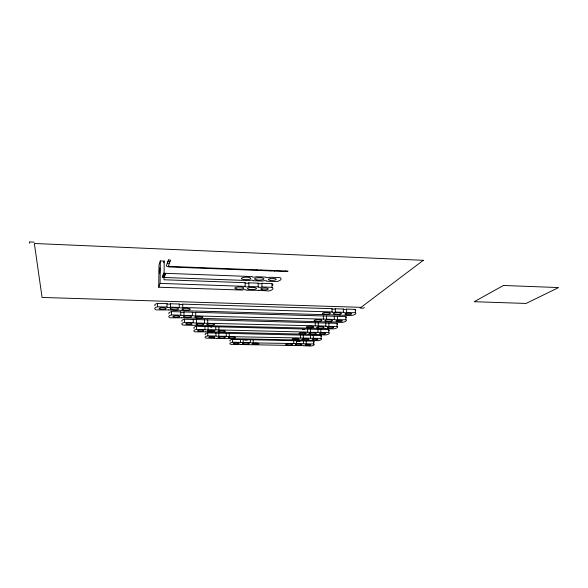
<?xml version="1.0" encoding="UTF-8"?>
<svg xmlns="http://www.w3.org/2000/svg" width="588" height="588" viewBox="0 0 588 588"><rect width="100%" height="100%" fill="white"/><g stroke="black" fill="none" stroke-linecap="round" stroke-linejoin="round"><path stroke-width="0.88" d="M192.379 312.206A1.683 0.375 0.1 0 0 193.842 312.618A1.683 0.375 0.1 0 0 195.723 312.301L323.312 315.947L323.415 319.122L193.834 315.888L192.372 315.572L192.379 312.206L183.993 311.963A1.69 0.375 0.2 0 1 182.133 312.287A1.69 0.375 0.2 0 1 180.641 311.868L171.542 311.611A12.208 2.675 0.2 0 0 169.021 313.808M193.254 319.468L315.175 322.746L315.271 325.818L194.657 323.01L193.246 322.724L193.254 319.468L184.522 319.233A11.738 2.484 0 0 0 181.964 321.276M195.716 315.572L195.723 312.301M196.465 322.716L196.473 319.556M205.734 331.845L194.981 331.867A11.312 2.279 -0.2 0 1 196.554 329.368L196.561 326.303L204.955 326.516L204.955 329.655L205.543 329.861L215.789 329.839L215.781 326.788L204.955 326.516M192.364 315.477L180.979 315.418L180.641 311.868M168.359 309.913L156.268 309.905A12.73 2.852 0.5 0 1 157.459 306.782L166.977 307.061A1.764 0.397 0.5 0 0 168.558 307.509A1.764 0.397 0.5 0 0 170.476 307.164L179.237 307.428A1.757 0.397 0.3 0 0 180.788 307.869A1.757 0.397 0.3 0 0 182.728 307.531L182.743 304.136L332.014 308.678A1.683 0.375 -1.9 0 0 333.183 309.104A1.683 0.375 -1.9 0 0 335.256 308.774L343.341 309.023A1.676 0.375 -2.1 0 0 344.48 309.442A1.676 0.375 -2.1 0 0 346.553 309.119L355.233 309.384A12.12 2.675 -2.1 0 1 355.49 310.662M183.978 315.241L183.993 311.963M325.642 328.545L183.037 325.083A11.745 2.448 0 0 1 184.5 322.4L184.522 319.233M179.237 307.428L179.259 304.025L170.513 303.761A1.757 0.404 0.5 0 1 168.587 304.106A1.757 0.404 0.5 0 1 167.007 303.658L157.503 303.364A12.723 2.889 0.5 0 0 155.034 305.738M170.476 307.164L170.513 303.761M181.773 317.785L170.167 317.785A12.216 2.639 0.2 0 1 171.512 314.896L171.542 311.611M258.852 290.347L246.174 290.207A1.874 0.463 -0.6 0 0 244.659 289.686A1.874 0.463 -0.6 0 0 242.484 290.082L158.716 287.216L158.981 265.092L160.34 260.932L164.228 261.087L164.03 279.763L245.108 282.688A1.904 0.485 -0.6 0 0 246.637 283.232A1.904 0.485 -0.6 0 0 248.856 282.821L258.198 283.159A1.896 0.478 -0.8 0 0 259.69 283.695A1.896 0.478 -0.8 0 0 261.917 283.291L271.943 283.651A13.686 3.425 -0.8 0 1 272.604 285.606M166.977 307.061L167.007 303.658M157.459 306.782L157.503 303.364M158.716 287.216L160.083 283.387L160.34 260.932M215.781 326.788L307.561 329.111L307.811 332.316L317.961 332.345L317.873 329.368L307.561 329.111M215.789 329.839L307.642 332.095M205.381 334.859A10.9 2.154 -0.3 0 1 207.755 332.881L226.262 333.322L226.27 336.343L227.152 336.579L300.483 337.982L300.409 335.087L226.262 333.322M215.84 333.073L216.127 336.248L226.277 336.27M217.053 338.372L309.751 340.231M230.07 341.18A10.481 2.007 -0.7 0 1 232.598 339.335L250.319 339.732L250.334 342.65L251.149 342.863L293.75 343.517L293.684 340.702L250.319 339.732M240.338 339.511L240.602 342.561L250.348 342.576M241.22 344.539L303.121 345.663M258.742 290.296L268.944 290.986A13.7 3.374 -0.8 0 0 272.009 287.319L271.943 283.651M310.508 340.452L318.064 340.695A10.635 2.036 -1.5 0 0 321.041 338.453L320.952 335.572L300.409 335.087M163.655 262.748L164.228 261.087M164.214 277.477L165.728 273.324M293.684 340.702L313.647 341.15L313.727 343.951A10.319 1.918 -1.4 0 1 310.927 346.06L303.518 345.766M293.75 343.517L303.489 343.73L303.415 340.922M300.483 337.982L310.501 338.21L310.42 335.322M315.175 322.746L325.803 323.032L325.855 326.186L326.303 326.399L337.086 326.391L336.975 323.334L325.803 323.032M303.489 343.73L313.727 343.951M315.271 325.818L325.906 326.097M323.312 315.947L334.278 316.263L334.329 319.519L334.785 319.747L345.92 319.747L345.795 316.594L334.278 316.263M310.501 338.21L321.041 338.453M323.415 319.122L334.388 319.431M317.873 329.368L328.714 329.647A10.966 2.198 -1.6 0 1 329.096 330.691M317.961 332.345L328.81 332.617L328.714 329.647M343.341 309.023L343.392 312.39L344.597 312.706L355.365 312.647L355.233 309.384M256.647 270.37L257.037 269.833M260.638 270.531L261.035 269.988M270.59 270.914L271.009 270.384M274.559 271.075L274.978 270.539M285.231 271.487L285.672 270.958M364.347 307.436L363.318 308.2L360.047 308.105M214.164 338.306L217.046 338.328M238.456 344.48L240.389 344.303M214.238 338.262L206.109 338.173A10.907 2.124 -0.4 0 1 207.762 335.844L207.755 332.881M339.864 315.146L351.506 315.543A12.135 2.631 -2 0 0 355.365 312.647M331.029 322.092L333.837 321.974M238.53 344.443L230.731 344.362A10.488 1.977 -0.7 0 1 232.62 342.194L232.598 339.335M339.952 315.109L181.178 310.626A1.735 0.382 0.3 0 0 179.641 310.192A1.735 0.382 0.3 0 0 177.738 310.523L168.388 309.92M331.11 322.055L181.802 317.792M232.62 342.194L240.36 342.363M207.762 335.844L215.847 336.027M196.554 329.368L204.955 329.574M184.5 322.4L193.246 322.628M171.512 314.896L180.619 315.153M182.728 307.531L332.124 311.956A1.683 0.367 -1.9 0 0 333.293 312.375A1.683 0.367 -1.9 0 0 335.366 312.052L343.458 312.294M160.083 283.387L245.145 286.371A1.904 0.478 -0.6 0 0 246.681 286.907A1.904 0.478 -0.6 0 0 248.9 286.503L258.25 286.834A1.896 0.47 -0.8 0 0 259.749 287.363A1.896 0.47 -0.8 0 0 261.969 286.966L272.009 287.319M163.207 274.611L163.854 274.633M164.581 274.662L165.228 274.684M162.685 276.066L163.332 276.088M164.052 276.117L164.699 276.139M167.837 261.609L168.513 261.638M169.285 261.667L169.961 261.697M167.264 263.218L167.94 263.248M168.697 263.277L169.373 263.306M34.17 242.146L29.4 241.94L29.613 243.285M317.101 334.491L205.763 331.853M240.396 344.303L241.212 344.502M309.766 340.231L310.508 340.437M317.116 334.499L325.642 334.991A10.974 2.161 -1.6 0 0 328.81 332.617M325.678 328.589L333.712 328.927A11.334 2.308 -1.8 0 0 337.086 326.391M334.021 322.062L342.312 322.459A11.716 2.462 -1.9 0 0 345.92 319.747M346.553 309.119L346.677 312.39M337.394 316.351L337.505 319.519M335.256 308.774L335.366 312.052M332.014 308.678L332.124 311.956M328.824 323.113L328.927 326.178M326.45 316.035L326.553 319.211M320.798 329.442L320.894 332.418M318.218 322.827L318.314 325.899M313.264 335.388L313.353 338.276M310.508 329.184L310.596 332.169M306.179 340.981L306.252 343.789M303.276 335.153L303.349 338.049M296.47 340.768L296.536 343.576M261.917 283.291L261.969 286.966M258.198 283.159L258.25 286.834M253.163 339.798L253.2 342.635M248.856 282.821L248.9 286.503M245.108 282.688L245.145 286.371M243.189 339.57L243.219 342.422M229.232 333.389L229.254 336.336M218.868 326.869L218.876 329.912M218.817 333.146L218.832 336.093M208.049 326.59L208.049 329.647M207.726 319.857L207.726 323.01M204.514 319.769L204.521 322.93M182.743 304.136A1.757 0.404 0.3 0 1 180.81 304.481A1.757 0.404 0.3 0 1 179.259 304.025M345.795 316.594A11.709 2.499 -1.9 0 1 346.104 317.785M336.975 323.334A11.326 2.337 -1.8 0 1 337.321 324.444M302.489 329.515A3.631 0.728 -1.4 0 1 304.319 329.559M194.216 328.42A11.304 2.315 -0.2 0 1 196.561 326.303M210.747 327.207A3.726 0.764 -0.3 0 1 211.717 327.207M320.952 335.572A10.628 2.065 -1.5 0 1 321.364 336.556M313.647 341.15A10.312 1.948 -1.4 0 1 313.588 342.451M297.499 341.327A3.41 0.647 -1.4 0 1 300.101 341.319M244.696 340.151A3.454 0.661 -0.7 0 1 247.35 340.143M159.341 270.811C159.546 280.866 160.237 260.727 159.341 270.811M163.692 273.244L162.214 277.404L249.305 280.586A1.955 0.5 -0.7 0 1 251.583 280.16A1.955 0.5 -0.7 0 1 253.141 280.726L262.711 281.079A1.948 0.492 -0.9 0 1 265.004 280.652A1.948 0.492 -0.9 0 1 266.526 281.218L276.794 281.593A14.252 3.653 -0.9 0 0 280.108 277.617L269.686 277.227A1.977 0.514 -1 0 1 267.349 277.661A1.977 0.514 -1 0 1 265.813 277.08L256.096 276.72A1.985 0.514 -0.7 0 1 253.773 277.154A1.985 0.514 -0.7 0 1 252.193 276.573L163.692 273.244M168.418 259.977L166.375 265.71A4.204 1.132 0.8 0 0 170.145 266.989L287.591 271.582L288.039 271.053L170.351 266.43A2.102 0.566 0.8 0 1 168.469 265.791L170.557 260.065L168.418 259.977M423.301 260.315L361.061 307.333L42.071 297.447L34.361 243.491L423.301 260.315M503.424 285.481L474.207 301.717L526.054 303.445L558.6 287.561L503.424 285.481M236.391 288.965A4.55 1.125 -0.5 0 0 243.799 288.245A4.55 1.125 -0.5 0 0 237.78 287.04A4.55 1.125 -0.5 0 0 236.391 288.965M249.018 289.399A4.535 1.117 -0.7 0 0 256.434 288.679A4.535 1.117 -0.7 0 0 250.503 287.481A4.535 1.117 -0.7 0 0 249.018 289.399M261.976 289.693A3.8 0.933 -0.9 0 0 268.224 289.09A3.8 0.933 -0.9 0 0 263.306 288.091A3.8 0.933 -0.9 0 0 261.976 289.693M346.486 314.631A3.366 0.728 -2.1 0 0 351.617 313.86A3.366 0.728 -2.1 0 0 346.663 313.367A3.366 0.728 -2.1 0 0 346.486 314.631M335.351 314.448A4.013 0.875 -2 0 0 341.43 313.522A4.013 0.875 -2 0 0 335.483 312.934A4.013 0.875 -2 0 0 335.351 314.448M171.836 309.604A4.197 0.941 0.4 0 0 178.48 308.987A4.197 0.941 0.4 0 0 172.615 307.994A4.197 0.941 0.4 0 0 171.836 309.604M183.588 309.942A4.175 0.933 0.2 0 0 190.24 309.332A4.175 0.933 0.2 0 0 184.456 308.34A4.175 0.933 0.2 0 0 183.588 309.942M160.473 309.141A3.543 0.794 0.5 0 0 166.051 308.619A3.543 0.794 0.5 0 0 161.053 307.781A3.543 0.794 0.5 0 0 160.473 309.141M324.429 314.132A4.02 0.875 -1.8 0 0 330.478 313.198A4.02 0.875 -1.8 0 0 324.48 312.61A4.02 0.875 -1.8 0 0 324.429 314.132M316.057 321.158A3.881 0.823 -1.7 0 0 321.871 320.284A3.881 0.823 -1.7 0 0 316.043 319.74A3.881 0.823 -1.7 0 0 316.057 321.158M326.634 321.445A3.873 0.816 -1.8 0 0 332.47 320.578A3.873 0.816 -1.8 0 0 326.693 320.034A3.873 0.816 -1.8 0 0 326.634 321.445M337.416 321.614A3.249 0.684 -1.9 0 0 342.348 320.879A3.249 0.684 -1.9 0 0 337.534 320.431A3.249 0.684 -1.9 0 0 337.416 321.614M196.399 317.807A4.013 0.867 0 0 0 202.823 317.233A4.013 0.867 0 0 0 197.325 316.322A4.013 0.867 0 0 0 196.399 317.807M185.132 317.498A4.028 0.867 0.1 0 0 191.548 316.925A4.028 0.867 0.1 0 0 185.977 316.006A4.028 0.867 0.1 0 0 185.132 317.498M174.254 317.079A3.396 0.735 0.3 0 0 179.634 316.594A3.396 0.735 0.3 0 0 174.893 315.822A3.396 0.735 0.3 0 0 174.254 317.079M208.27 325.083A3.859 0.801 -0.2 0 0 214.473 324.547A3.859 0.801 -0.2 0 0 209.24 323.701A3.859 0.801 -0.2 0 0 208.27 325.083M187.006 324.429A3.263 0.684 0.1 0 0 192.21 323.973A3.263 0.684 0.1 0 0 187.697 323.26A3.263 0.684 0.1 0 0 187.006 324.429M328.935 328.141A3.146 0.639 -1.8 0 0 333.675 327.45A3.146 0.639 -1.8 0 0 328.993 327.031A3.146 0.639 -1.8 0 0 328.935 328.141M318.476 327.994A3.748 0.764 -1.7 0 0 324.098 327.171A3.748 0.764 -1.7 0 0 318.483 326.671A3.748 0.764 -1.7 0 0 318.476 327.994M307.443 327.626A3.756 0.764 -1.5 0 0 313.705 327.104A3.756 0.764 -1.5 0 0 309.06 326.296A3.756 0.764 -1.5 0 0 307.443 327.626M197.45 324.804A3.873 0.808 -0.1 0 0 203.646 324.267A3.873 0.808 -0.1 0 0 198.347 323.422A3.873 0.808 -0.1 0 0 197.45 324.804M310.082 334.035A3.631 0.713 -1.6 0 0 316.138 333.543A3.631 0.713 -1.6 0 0 311.662 332.786A3.631 0.713 -1.6 0 0 310.082 334.035M219.287 331.845A3.719 0.75 -0.4 0 0 225.292 331.338A3.719 0.75 -0.4 0 0 220.294 330.559A3.719 0.75 -0.4 0 0 219.287 331.845M300.123 333.793A3.638 0.72 -1.4 0 0 306.172 333.3A3.638 0.72 -1.4 0 0 301.637 332.543A3.638 0.72 -1.4 0 0 300.123 333.793M320.974 334.256A3.043 0.603 -1.7 0 0 325.546 333.609A3.043 0.603 -1.7 0 0 320.989 333.22A3.043 0.603 -1.7 0 0 320.974 334.256M208.88 331.595A3.726 0.75 -0.3 0 0 214.885 331.088A3.726 0.75 -0.3 0 0 209.82 330.302A3.726 0.75 -0.3 0 0 208.88 331.595M198.847 331.25A3.146 0.632 -0.1 0 0 203.882 330.816A3.146 0.632 -0.1 0 0 199.575 330.162A3.146 0.632 -0.1 0 0 198.847 331.25M209.865 337.593A3.036 0.588 -0.3 0 0 214.745 337.189A3.036 0.588 -0.3 0 0 210.629 336.579A3.036 0.588 -0.3 0 0 209.865 337.593M302.923 339.798A3.521 0.676 -1.5 0 0 308.781 339.335A3.521 0.676 -1.5 0 0 304.408 338.629A3.521 0.676 -1.5 0 0 302.923 339.798M229.541 338.137A3.587 0.698 -0.6 0 0 235.362 337.659A3.587 0.698 -0.6 0 0 230.584 336.939A3.587 0.698 -0.6 0 0 229.541 338.137M293.25 339.585A3.528 0.676 -1.3 0 0 299.101 339.114A3.528 0.676 -1.3 0 0 294.676 338.409A3.528 0.676 -1.3 0 0 293.25 339.585M312.889 339.93A2.947 0.566 -1.6 0 0 317.821 339.541A2.947 0.566 -1.6 0 0 314.183 338.953A2.947 0.566 -1.6 0 0 312.889 339.93M219.522 337.909A3.594 0.698 -0.4 0 0 225.336 337.431A3.594 0.698 -0.4 0 0 220.5 336.704A3.594 0.698 -0.4 0 0 219.522 337.909M253.252 344.311A3.447 0.647 -0.9 0 0 258.904 343.87A3.447 0.647 -0.9 0 0 254.398 343.194A3.447 0.647 -0.9 0 0 253.252 344.311M305.87 345.347A2.859 0.529 -1.5 0 0 310.64 344.98A2.859 0.529 -1.5 0 0 307.09 344.421A2.859 0.529 -1.5 0 0 305.87 345.347M234.414 343.826A2.918 0.551 -0.6 0 0 239.154 343.443A2.918 0.551 -0.6 0 0 235.281 342.877A2.918 0.551 -0.6 0 0 234.414 343.826M286.782 345.031A3.418 0.639 -1.3 0 0 292.449 344.59A3.418 0.639 -1.3 0 0 288.127 343.921A3.418 0.639 -1.3 0 0 286.782 345.031M296.183 345.229A3.41 0.632 -1.4 0 0 301.857 344.788A3.41 0.632 -1.4 0 0 297.579 344.127A3.41 0.632 -1.4 0 0 296.183 345.229M243.653 344.112A3.462 0.647 -0.7 0 0 249.297 343.664A3.462 0.647 -0.7 0 0 244.74 342.988A3.462 0.647 -0.7 0 0 243.653 344.112M256.875 279.984A4.719 1.213 -0.8 0 0 263.953 278.844A4.719 1.213 -0.8 0 0 256.89 277.889A4.719 1.213 -0.8 0 0 256.875 279.984M243.498 279.462A4.733 1.22 -0.6 0 0 250.811 278.44A4.733 1.22 -0.6 0 0 243.939 277.352A4.733 1.22 -0.6 0 0 243.498 279.462M270.304 280.285A3.918 1.007 -1 0 0 276.228 279.344A3.918 1.007 -1 0 0 270.406 278.543A3.918 1.007 -1 0 0 270.304 280.285"/></g></svg>
